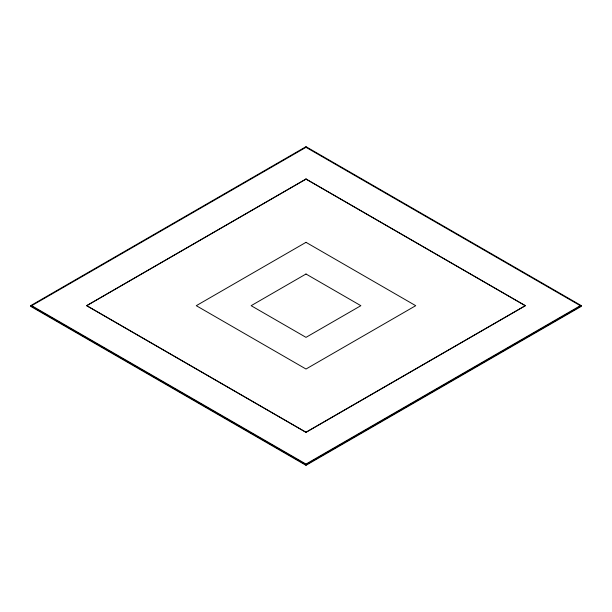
<?xml version="1.0" encoding="UTF-8"?>
<svg xmlns="http://www.w3.org/2000/svg" width="612" height="612" viewBox="0 0 612 612"><rect width="100%" height="100%" fill="white"/><g stroke="black" fill="none" stroke-linecap="round" stroke-linejoin="round"><path stroke-width="0.92" d="M30.6 305.686L306 146.681L581.4 305.686L581.4 306.314L306 465.319L30.6 306.314L30.6 305.686L306 464.684L581.4 305.686M306 147.316L31.694 305.686L306 464.049L580.306 305.686L306 147.316L306 146.681M306 464.684L306 465.319M306 178.987L86.56 305.686L306 432.378L525.44 305.686L306 178.987M306.038 179.148L86.82 305.656L305.969 432.202L525.188 305.694L306.038 179.148M306 242.337L196.276 305.686L306 369.028L415.724 305.686L306 242.337M306 274.008L251.142 305.686L306 337.357L360.858 305.686L306 274.008"/></g></svg>
